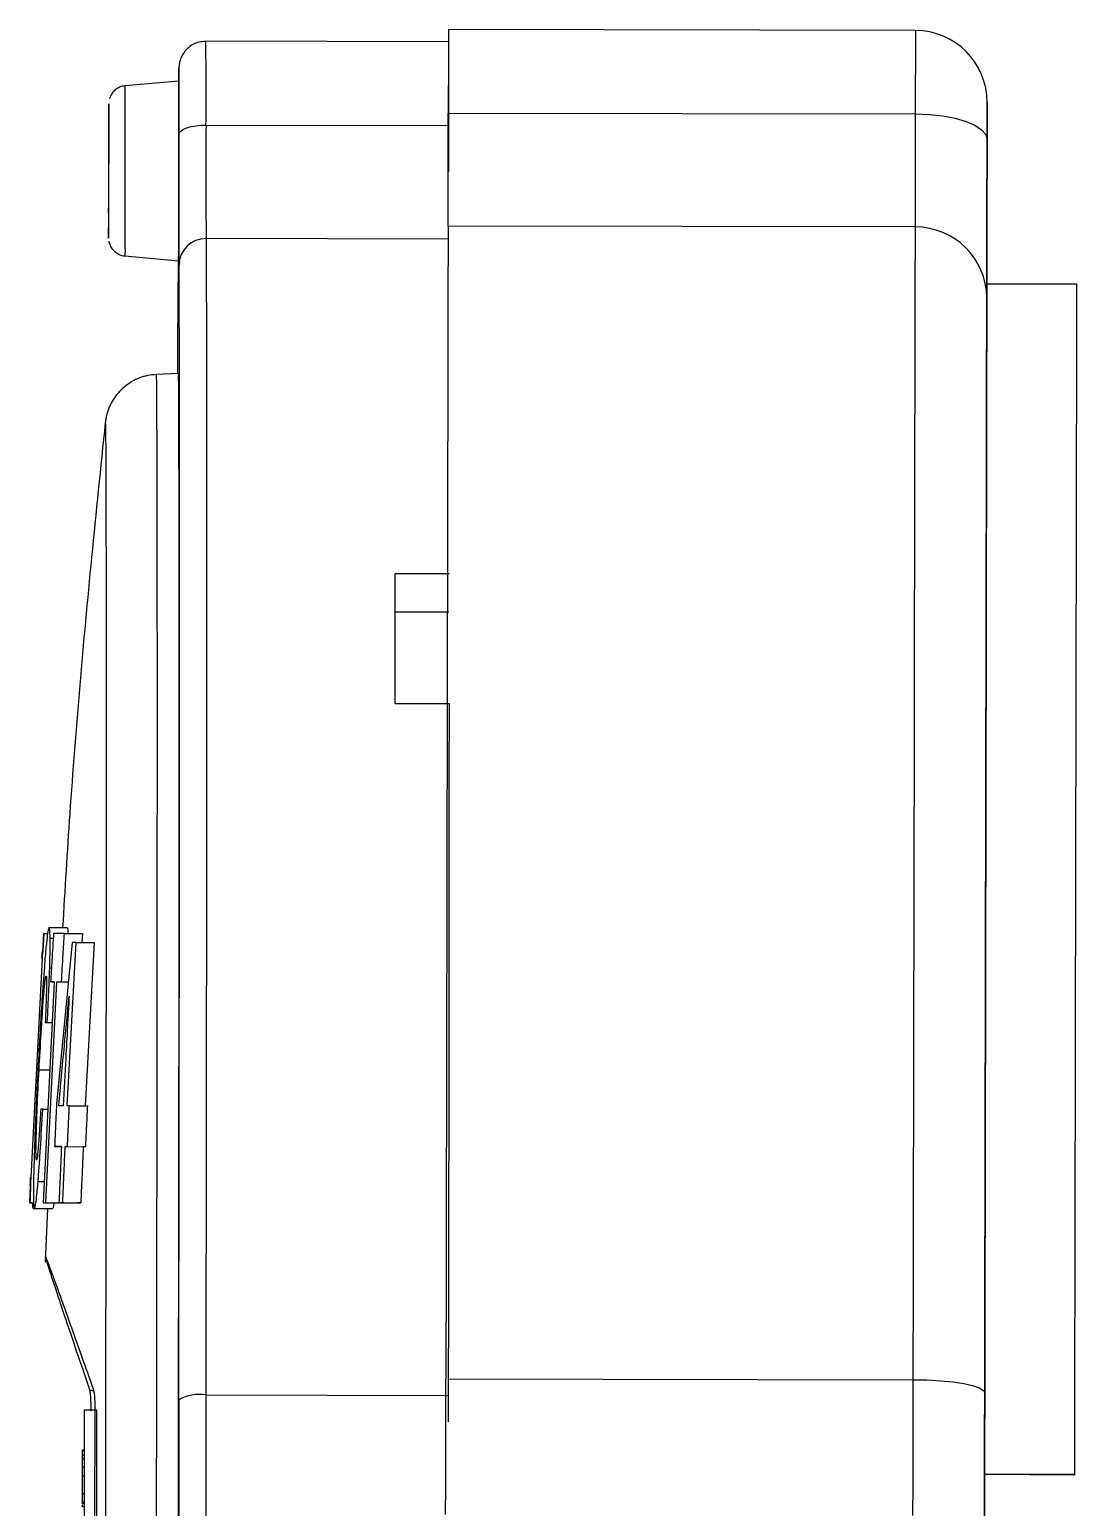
# Model space of a CAD drawing. Header units: millimetres. Extents: x 2462 to 4142, y 835 to 2023.
# Drawn here: x 2825.1 to 2883.3, y 1755.5 to 1837.8 of the extents above; entities that cross this region are included whole.
import ezdxf

# ---------------------------------------------------------------- set-up
doc = ezdxf.new("R2010")
doc.units = ezdxf.units.MM

msp = doc.modelspace()

# ---------------------------------------------------------------- linework, layer by layer
at = {"color": 7, "linetype": 'Continuous', "lineweight": 25}
for p, q in [((2874.401, 1837.741), (2848.401, 1837.79)), ((2848.401, 1837.115), (2834.901, 1837.14)), ((2833.397, 1834.917), (2830.409, 1834.662)), ((2833.4, 1832.917), (2833.4, 1832.917)), ((2848.404, 1833.143), (2874.393, 1833.094)), ((2834.904, 1832.472), (2848.404, 1832.447)), ((2833.389, 1826.917), (2833.389, 1826.917)), ((2874.381, 1826.795), (2848.381, 1826.844)), ((2829.48, 1826.182), (2829.48, 1826.184)), ((2848.405, 1826.124), (2834.905, 1826.15)), ((2830.391, 1825.184), (2833.378, 1824.917)), ((2833.356, 1824.919), (2833.353, 1824.677)), ((2883.375, 1823.607), (2878.375, 1823.617)), ((2833.366, 1818.645), (2832.129, 1818.582)), ((2829.296, 1815.9), (2829.298, 1815.908)), ((2848.436, 1807.476), (2845.436, 1807.481)), ((2845.435, 1805.371), (2848.428, 1805.365)), ((2845.434, 1800.266), (2848.434, 1800.261)), ((2826.168, 1787.783), (2827.17, 1787.781)), ((2825.86, 1787.457), (2825.798, 1786.457)), ((2825.858, 1787.457), (2825.897, 1787.457)), ((2825.897, 1787.457), (2825.86, 1787.457)), ((2825.897, 1787.457), (2826.092, 1787.457)), ((2826.226, 1787.192), (2826.402, 1787.191)), ((2827.023, 1787.455), (2826.418, 1787.456)), ((2827.446, 1786.945), (2826.593, 1778.159)), ((2827.023, 1787.455), (2828.026, 1787.453)), ((2827.171, 1777.862), (2827.678, 1786.945)), ((2827.678, 1786.945), (2828.683, 1786.943)), ((2828.026, 1787.453), (2827.995, 1786.944)), ((2828.683, 1786.943), (2828.175, 1777.86)), ((2825.778, 1786.055), (2825.146, 1773.86)), ((2825.162, 1773.86), (2825.795, 1786.055)), ((2826.298, 1785.52), (2826.2, 1785.52)), ((2826.452, 1784.768), (2825.838, 1772.457)), ((2825.993, 1772.457), (2826.607, 1784.767)), ((2826.452, 1784.768), (2826.253, 1784.768)), ((2826.607, 1784.767), (2827.234, 1784.766)), ((2826.858, 1784.767), (2827.234, 1784.766)), ((2825.955, 1782.498), (2826.339, 1782.497)), ((2826.068, 1782.498), (2826.339, 1782.497)), ((2825.609, 1779.851), (2826.207, 1779.85)), ((2827.296, 1777.862), (2828.3, 1777.86)), ((2825.815, 1777.671), (2826.098, 1777.671)), ((2826.853, 1775.582), (2826.472, 1775.582)), ((2827.064, 1775.581), (2828.068, 1775.579)), ((2827.189, 1775.581), (2828.192, 1775.579)), ((2825.554, 1773.642), (2825.897, 1773.641)), ((2825.123, 1773.459), (2825.082, 1772.459)), ((2825.082, 1772.459), (2825.08, 1772.459)), ((2825.08, 1772.459), (2825.082, 1772.459)), ((2825.082, 1772.459), (2825.119, 1772.459)), ((2825.082, 1772.459), (2825.31, 1772.458)), ((2825.119, 1772.459), (2825.31, 1772.458)), ((2825.277, 1772.143), (2825.354, 1772.142)), ((2825.354, 1772.142), (2826.355, 1772.141)), ((2825.838, 1772.457), (2826.719, 1772.456)), ((2826.086, 1772.141), (2825.956, 1769.149)), ((2825.993, 1772.457), (2826.719, 1772.456)), ((2826.719, 1772.456), (2827.722, 1772.454)), ((2826.93, 1772.455), (2827.934, 1772.453)), ((2825.969, 1769.447), (2825.968, 1769.457)), ((2848.395, 1762.65), (2874.26, 1762.602)), ((2828.433, 1762.036), (2828.649, 1761.987)), ((2834.894, 1761.753), (2848.394, 1761.727)), ((2828.125, 1760.91), (2828.125, 1734.91)), ((2828.825, 1760.91), (2828.125, 1760.91)), ((2828.825, 1734.91), (2828.825, 1760.91)), ((2828.125, 1758.682), (2828.025, 1758.682)), ((2828.025, 1758.655), (2828.025, 1758.682)), ((2828.025, 1758.655), (2828.125, 1758.655)), ((2828.025, 1758.385), (2828.025, 1758.655)), ((2828.125, 1758.385), (2828.025, 1758.385)), ((2828.025, 1758.196), (2828.025, 1758.385)), ((2828.125, 1758.196), (2828.025, 1758.196)), ((2828.025, 1757.709), (2828.025, 1758.196)), ((2828.125, 1757.709), (2828.025, 1757.709)), ((2828.025, 1757.222), (2828.025, 1757.709)), ((2828.125, 1757.222), (2828.025, 1757.222)), ((2828.025, 1756.248), (2828.025, 1757.222)), ((2883.25, 1757.283), (2878.25, 1757.33)), ((2883.25, 1757.321), (2878.25, 1757.33)), ((2883.25, 1757.283), (2883.25, 1757.321)), ((2828.125, 1756.248), (2828.025, 1756.248)), ((2828.025, 1755.762), (2828.025, 1756.248)), ((2828.125, 1755.762), (2828.025, 1755.762)), ((2828.125, 1755.681), (2828.025, 1755.681)), ((2828.125, 1755.518), (2828.025, 1755.518))]:
    msp.add_line(p, q, dxfattribs=at)
at = {"color": 7, "linetype": 'Continuous', "lineweight": 25, "flags": 128}
for points in [[(2874.401, 1837.741), (2874.401, 1837.536), (2874.4, 1836.923), (2874.398, 1835.936), (2874.395, 1834.635), (2874.393, 1833.094)], [(2833.399, 1835.634), (2833.397, 1835.592), (2833.394, 1835.222)], [(2833.376, 1824.918), (2833.378, 1824.743), (2833.38, 1824.92), (2833.383, 1825.44), (2833.387, 1826.266), (2833.39, 1827.343), (2833.393, 1828.597), (2833.396, 1829.943), (2833.398, 1831.289), (2833.4, 1832.543), (2833.401, 1833.62), (2833.4, 1834.446), (2833.399, 1834.966), (2833.397, 1835.143)], [(2833.394, 1835.222), (2833.393, 1835.185), (2833.392, 1834.917)], [(2833.397, 1835.143), (2833.394, 1834.966), (2833.394, 1834.917)], [(2848.406, 1834.996), (2848.405, 1833.867), (2848.404, 1832.447)], [(2829.483, 1826.466), (2829.486, 1827.077), (2829.489, 1827.966), (2829.492, 1829.048), (2829.494, 1830.215), (2829.496, 1831.354), (2829.497, 1832.353), (2829.497, 1833.114), (2829.496, 1833.563), (2829.494, 1833.656), (2829.491, 1833.384), (2829.489, 1832.773), (2829.486, 1831.883), (2829.483, 1830.802), (2829.48, 1829.634), (2829.479, 1828.496), (2829.478, 1827.497), (2829.478, 1826.735), (2829.479, 1826.286), (2829.48, 1826.182)], [(2874.393, 1833.094), (2874.39, 1831.921), (2874.388, 1830.826), (2874.386, 1829.828), (2874.385, 1828.943), (2874.383, 1828.186), (2874.382, 1827.569), (2874.381, 1827.103), (2874.381, 1826.795)], [(2874.393, 1833.094), (2875.173, 1833.065), (2875.923, 1832.983), (2876.614, 1832.851), (2877.22, 1832.673), (2877.717, 1832.457), (2878.086, 1832.211), (2878.314, 1831.945), (2878.39, 1831.668)], [(2833.4, 1831.947), (2833.43, 1832.05), (2833.516, 1832.149), (2833.655, 1832.24), (2833.842, 1832.319), (2834.07, 1832.385), (2834.329, 1832.433), (2834.611, 1832.462), (2834.904, 1832.472)], [(2848.404, 1832.447), (2848.402, 1831.272), (2848.401, 1830.175), (2848.401, 1829.884)], [(2829.48, 1826.184), (2829.481, 1826.193), (2829.483, 1826.466)], [(2874.381, 1826.795), (2874.379, 1825.672), (2874.376, 1824.197), (2874.372, 1822.377), (2874.368, 1820.221), (2874.364, 1817.738), (2874.358, 1814.941), (2874.353, 1811.84), (2874.346, 1808.451), (2874.339, 1804.788), (2874.332, 1800.868), (2874.324, 1796.71), (2874.316, 1792.331), (2874.307, 1787.752), (2874.298, 1782.993), (2874.289, 1778.076), (2874.279, 1773.023), (2874.27, 1767.857), (2874.26, 1762.602)], [(2830.395, 1825.543), (2830.392, 1825.218), (2830.391, 1825.184)], [(2834.905, 1826.15), (2834.912, 1825.009), (2834.918, 1823.518), (2834.923, 1821.682), (2834.927, 1819.511), (2834.931, 1817.013), (2834.933, 1814.201), (2834.935, 1811.086), (2834.936, 1807.684), (2834.935, 1804.009), (2834.934, 1800.078), (2834.932, 1795.908), (2834.929, 1791.52), (2834.925, 1786.932), (2834.921, 1782.165), (2834.915, 1777.241), (2834.909, 1772.183), (2834.902, 1767.012), (2834.894, 1761.753)], [(2833.382, 1825.296), (2833.379, 1824.952), (2833.378, 1824.917)], [(2833.391, 1761.487), (2833.398, 1766.648), (2833.405, 1771.722), (2833.412, 1776.685), (2833.417, 1781.517), (2833.422, 1786.194), (2833.426, 1790.696), (2833.428, 1795.003), (2833.43, 1799.094), (2833.432, 1802.951), (2833.432, 1806.557), (2833.431, 1809.896), (2833.429, 1812.952), (2833.427, 1815.712), (2833.423, 1818.162), (2833.419, 1820.293), (2833.414, 1822.094), (2833.408, 1823.558), (2833.401, 1824.677)], [(2832.129, 1818.582), (2832.135, 1818.504), (2832.142, 1818.094), (2832.149, 1817.335), (2832.156, 1816.23), (2832.161, 1814.785), (2832.166, 1813.007), (2832.17, 1810.904), (2832.173, 1808.488), (2832.175, 1805.77), (2832.176, 1802.764), (2832.176, 1799.484), (2832.176, 1795.947), (2832.174, 1792.17), (2832.172, 1788.172), (2832.168, 1783.972), (2832.164, 1779.592), (2832.159, 1775.053), (2832.154, 1770.377), (2832.147, 1765.588), (2832.14, 1760.71), (2832.132, 1755.765), (2832.126, 1752.307)], [(2833.363, 1752.413), (2833.365, 1753.718), (2833.374, 1758.706), (2833.381, 1763.637), (2833.388, 1768.487), (2833.394, 1773.233), (2833.399, 1777.85), (2833.404, 1782.316), (2833.408, 1786.608), (2833.41, 1790.705), (2833.412, 1794.586), (2833.413, 1798.233), (2833.413, 1801.626), (2833.412, 1804.75), (2833.41, 1807.588), (2833.408, 1810.126), (2833.404, 1812.352), (2833.4, 1814.255), (2833.395, 1815.825), (2833.389, 1817.054), (2833.382, 1817.936), (2833.374, 1818.468), (2833.366, 1818.645)], [(2845.434, 1800.266), (2845.435, 1801.218), (2845.435, 1802.156), (2845.435, 1803.079), (2845.435, 1803.989), (2845.435, 1804.884), (2845.436, 1805.765), (2845.436, 1806.631), (2845.436, 1807.481)], [(2848.434, 1800.261), (2848.432, 1796.076), (2848.429, 1791.668), (2848.426, 1787.057), (2848.421, 1782.265), (2848.415, 1777.312), (2848.409, 1772.223), (2848.402, 1767.02), (2848.394, 1761.727)], [(2874.26, 1762.602), (2874.258, 1761.352), (2874.255, 1760.154), (2874.253, 1759.027), (2874.251, 1757.989), (2874.249, 1757.058), (2874.248, 1756.249), (2874.247, 1755.576), (2874.246, 1755.049)], [(2874.26, 1762.602), (2875.04, 1762.586), (2875.791, 1762.544), (2876.482, 1762.475), (2877.088, 1762.383), (2877.585, 1762.272), (2877.955, 1762.145), (2878.182, 1762.008), (2878.259, 1761.866)], [(2883.259, 1762.254), (2883.258, 1761.636), (2883.257, 1761.017), (2883.256, 1760.396), (2883.255, 1759.775), (2883.253, 1759.153), (2883.252, 1758.531), (2883.251, 1757.907), (2883.25, 1757.283)], [(2848.394, 1761.727), (2848.392, 1760.477), (2848.392, 1760.259)], [(2878.25, 1757.33), (2878.24, 1752.033), (2878.237, 1750.33)]]:
    msp.add_lwpolyline(points, dxfattribs=at)
at = {"color": 7, "linetype": 'Continuous', "lineweight": 25}
for centre, radius, start, end in [((2207.008, 1834.437), 627.898, 359.820698, 0.246682), ((2874.394, 1833.741), 4, 359.89234, 89.89234), ((2409.315, 1833.601), 424.088, 359.77653, 0.27462), ((1574.403, 1832.042), 1256.009, 359.703541, 0.119492), ((1508.121, 1832.153), 1325.279, 359.703541, 0.119492), ((4135.648, 1829.528), 1300.747, 179.870344, 180.148836), ((4329.256, 1828.562), 1495.86, 179.870344, 180.148836), ((2874.404, 1822.826), 3.969, 0.34561, 90.33851), ((2834.89, 1824.661), 1.489, 89.43311, 179.40158), ((4082.533, 1812.562), 1249.238, 179.444348, 179.72113), ((5524.33, 1755.911), 2690.945, 179.881276, 180.066691), ((2834.527, 1759.443), 2.339, 80.97379, 119.06365), ((5174.841, 1756.904), 2339.952, 179.881276, 180.066691)]:
    msp.add_arc(centre, radius, start, end, dxfattribs=at)
for points, knots in [([(2848.401, 1837.787), (2848.401, 1837.725), (2848.401, 1837.603), (2848.399, 1836.602), (2848.396, 1835.116), (2848.394, 1833.8), (2848.393, 1833.143)], [0, 0, 0, 0, 0.248061, 0.498707, 0.749354, 1, 1, 1, 1]), ([(2834.9, 1837.121), (2834.767, 1837.119), (2834.475, 1837.114), (2834.088, 1836.925), (2833.785, 1836.667), (2833.592, 1836.398), (2833.48, 1836.15), (2833.427, 1835.95), (2833.407, 1835.812), (2833.401, 1835.746), (2833.4, 1835.713), (2833.398, 1835.683), (2833.397, 1835.638), (2833.396, 1835.555), (2833.395, 1835.351), (2833.394, 1835.217)], [0, 0, 0, 0, 0.090802, 0.199118, 0.287983, 0.363139, 0.425424, 0.474171, 0.506425, 0.521488, 0.533947, 0.552183, 0.590278, 0.730521, 1, 1, 1, 1]), ([(2830.406, 1834.645), (2830.352, 1834.644), (2830.192, 1834.641), (2829.964, 1834.526), (2829.758, 1834.357), (2829.629, 1834.177), (2829.562, 1834.043), (2829.544, 1833.97), (2829.54, 1833.957)], [0, 0, 0, 0, 0.135875, 0.404257, 0.623977, 0.809795, 0.964008, 1, 1, 1, 1]), ([(2878.39, 1831.668), (2878.39, 1831.954), (2878.392, 1832.539), (2878.393, 1833.208), (2878.394, 1833.654), (2878.394, 1833.707), (2878.394, 1833.734)], [0, 0, 0, 0, 0.244178, 0.5, 0.755822, 1, 1, 1, 1]), ([(2878.394, 1833.734), (2878.394, 1833.705), (2878.394, 1833.648), (2878.393, 1833.196), (2878.392, 1832.522), (2878.39, 1831.936), (2878.39, 1831.649)], [0, 0, 0, 0, 0.244178, 0.5, 0.755822, 1, 1, 1, 1]), ([(2829.482, 1828.28), (2829.482, 1828.434), (2829.482, 1828.618), (2829.482, 1828.946), (2829.482, 1829.205), (2829.483, 1829.781), (2829.485, 1830.421), (2829.486, 1831.043), (2829.487, 1831.377), (2829.487, 1831.549), (2829.488, 1831.66), (2829.489, 1831.782), (2829.491, 1832.081), (2829.492, 1832.312), (2829.492, 1832.3), (2829.493, 1832.089), (2829.492, 1831.493), (2829.493, 1831.235), (2829.493, 1830.903), (2829.493, 1830.645), (2829.491, 1830.068), (2829.49, 1829.428), (2829.489, 1828.807), (2829.488, 1828.472), (2829.487, 1828.301), (2829.486, 1828.19), (2829.485, 1828.068), (2829.484, 1827.768), (2829.483, 1827.537), (2829.482, 1827.549), (2829.482, 1827.764), (2829.482, 1828.045), (2829.482, 1828.28)], [0, 0, 0, 0, 0.066265, 0.079332, 0.091749, 0.120574, 0.19854, 0.226761, 0.249845, 0.26589, 0.284505, 0.318085, 0.379426, 0.408251, 0.420668, 0.433735, 0.5, 0.566265, 0.579332, 0.591749, 0.620574, 0.69854, 0.726761, 0.749845, 0.76589, 0.784505, 0.818085, 0.879426, 0.908251, 0.920668, 0.933735, 1, 1, 1, 1]), ([(2878.373, 1822.85), (2878.374, 1823.144), (2878.375, 1823.741), (2878.379, 1825.748), (2878.384, 1828.403), (2878.388, 1830.592), (2878.39, 1831.668)], [0, 0, 0, 0, 0.245796, 0.5, 0.754204, 1, 1, 1, 1]), ([(2878.39, 1831.649), (2878.388, 1830.567), (2878.384, 1828.366), (2878.379, 1825.74), (2878.376, 1824.109), (2878.375, 1823.688), (2878.375, 1823.617)], [0, 0, 0, 0, 0.304992, 0.620417, 0.935841, 1, 1, 1, 1]), ([(2829.499, 1825.998), (2829.501, 1825.984), (2829.516, 1825.888), (2829.587, 1825.709), (2829.755, 1825.466), (2830.022, 1825.276), (2830.262, 1825.176), (2830.386, 1825.187), (2830.392, 1825.187)], [0, 0, 0, 0, 0.035109, 0.231963, 0.433106, 0.711596, 0.986848, 1, 1, 1, 1]), ([(2878.375, 1823.579), (2878.375, 1823.502), (2878.374, 1823.342), (2878.371, 1821.723), (2878.366, 1819.075), (2878.359, 1815.357), (2878.35, 1810.655), (2878.34, 1805.03), (2878.328, 1798.567), (2878.314, 1791.361), (2878.299, 1783.518), (2878.284, 1775.15), (2878.267, 1766.393), (2878.256, 1760.351), (2878.25, 1757.33)], [0, 0, 0, 0, 0.077766, 0.161605, 0.245445, 0.329284, 0.413124, 0.496963, 0.580803, 0.664642, 0.748482, 0.832321, 0.916161, 1, 1, 1, 1]), ([(2878.259, 1761.866), (2878.263, 1764.266), (2878.272, 1769.109), (2878.285, 1776.198), (2878.299, 1783.155), (2878.311, 1789.856), (2878.323, 1796.194), (2878.334, 1802.04), (2878.344, 1807.305), (2878.353, 1811.914), (2878.36, 1815.801), (2878.366, 1818.925), (2878.37, 1821.345), (2878.372, 1822.351), (2878.373, 1822.85)], [0, 0, 0, 0, 0.079959, 0.161371, 0.244142, 0.328893, 0.414216, 0.5, 0.585778, 0.671102, 0.755858, 0.838624, 0.920039, 1, 1, 1, 1]), ([(2832.155, 1818.584), (2831.982, 1818.567), (2831.503, 1818.522), (2830.73, 1818.213), (2830.003, 1817.613), (2829.572, 1816.938), (2829.389, 1816.417), (2829.318, 1816.087), (2829.303, 1815.96), (2829.297, 1815.908), (2829.296, 1815.899)], [0, 0, 0, 0, 0.111362, 0.308749, 0.52529, 0.707852, 0.820127, 0.887845, 0.979585, 1, 1, 1, 1]), ([(2829.296, 1815.899), (2829.036, 1813.398), (2828.284, 1806.145), (2827.459, 1796.773), (2827.046, 1789.893), (2826.92, 1787.781)], [0, 0, 0, 0, 0.267282, 0.775148, 1, 1, 1, 1]), ([(2829.298, 1815.908), (2829.302, 1815.819), (2829.311, 1815.638), (2829.322, 1814.138), (2829.331, 1811.64), (2829.338, 1808.015), (2829.342, 1803.305), (2829.344, 1797.576), (2829.342, 1791.141), (2829.337, 1784.244), (2829.331, 1777.114), (2829.322, 1769.719), (2829.311, 1762.227), (2829.299, 1754.793), (2829.29, 1749.867), (2829.286, 1747.451)], [0, 0, 0, 0, 0.073675, 0.150434, 0.229885, 0.311524, 0.394751, 0.478886, 0.563205, 0.640041, 0.715869, 0.790184, 0.862545, 0.932581, 1, 1, 1, 1]), ([(2826.168, 1787.783), (2826.138, 1787.712), (2826.091, 1787.601), (2825.994, 1786.712), (2825.935, 1785.983), (2825.903, 1785.604)], [0, 0, 0, 0, 0.452493, 0.714814, 1, 1, 1, 1]), ([(2826.226, 1787.192), (2826.221, 1787.364), (2826.211, 1787.72), (2826.183, 1787.761), (2826.168, 1787.783)], [0, 0, 0, 0, 0.482517, 1, 1, 1, 1]), ([(2827.17, 1787.781), (2827.186, 1787.771), (2827.207, 1787.757), (2827.215, 1787.519), (2827.217, 1787.455)], [0, 0, 0, 0, 0.727876, 1, 1, 1, 1]), ([(2825.834, 1786.457), (2825.846, 1786.643), (2825.867, 1786.976), (2825.888, 1787.31), (2825.897, 1787.457)], [0, 0, 0, 0, 0.556974, 1, 1, 1, 1]), ([(2826.2, 1785.52), (2826.209, 1785.867), (2826.229, 1786.561), (2826.227, 1786.982), (2826.226, 1787.192)], [0, 0, 0, 0, 0.500493, 1, 1, 1, 1]), ([(2826.418, 1787.456), (2826.386, 1786.95), (2826.33, 1786.054), (2826.276, 1785.158), (2826.253, 1784.768)], [0, 0, 0, 0, 0.565204, 1, 1, 1, 1]), ([(2826.858, 1784.767), (2826.887, 1785.266), (2826.941, 1786.162), (2826.998, 1787.058), (2827.023, 1787.455)], [0, 0, 0, 0, 0.556552, 1, 1, 1, 1]), ([(2827.678, 1786.945), (2827.633, 1786.945), (2827.554, 1786.945), (2827.479, 1786.945), (2827.446, 1786.945)], [0, 0, 0, 0, 0.564034, 1, 1, 1, 1]), ([(2825.771, 1786.055), (2825.778, 1786.173), (2825.792, 1786.403), (2825.794, 1786.439), (2825.796, 1786.457)], [0, 0, 0, 0, 0.508208, 1, 1, 1, 1]), ([(2825.798, 1786.457), (2825.797, 1786.439), (2825.796, 1786.403), (2825.784, 1786.173), (2825.778, 1786.055)], [0, 0, 0, 0, 0.491793, 1, 1, 1, 1]), ([(2825.795, 1786.055), (2825.804, 1786.174), (2825.823, 1786.404), (2825.831, 1786.44), (2825.834, 1786.457)], [0, 0, 0, 0, 0.514749, 1, 1, 1, 1]), ([(2825.903, 1785.604), (2825.859, 1784.993), (2825.778, 1783.895), (2825.656, 1781.894), (2825.583, 1780.583), (2825.543, 1779.861)], [0, 0, 0, 0, 0.36011, 0.647462, 1, 1, 1, 1]), ([(2826.068, 1782.498), (2826.097, 1783.089), (2826.149, 1784.166), (2826.184, 1785.099), (2826.2, 1785.52)], [0, 0, 0, 0, 0.549267, 1, 1, 1, 1]), ([(2825.843, 1783.689), (2825.862, 1783.938), (2825.899, 1784.41), (2825.958, 1784.982), (2825.986, 1785.051), (2826.003, 1785.094)], [0, 0, 0, 0, 0.296714, 0.56253, 1, 1, 1, 1]), ([(2826.003, 1785.094), (2826.012, 1785.074), (2826.029, 1785.032), (2826.026, 1784.623), (2826.014, 1784.099), (2825.996, 1783.449), (2825.971, 1782.881), (2825.955, 1782.498)], [0, 0, 0, 0, 0.233217, 0.476546, 0.60225, 0.732009, 1, 1, 1, 1]), ([(2826.253, 1784.768), (2826.288, 1784.768), (2826.351, 1784.768), (2826.421, 1784.768), (2826.452, 1784.768)], [0, 0, 0, 0, 0.555156, 1, 1, 1, 1]), ([(2826.607, 1784.767), (2826.651, 1784.767), (2826.731, 1784.767), (2826.819, 1784.767), (2826.858, 1784.767)], [0, 0, 0, 0, 0.554411, 1, 1, 1, 1]), ([(2825.609, 1779.851), (2825.647, 1780.525), (2825.706, 1781.534), (2825.784, 1782.83), (2825.823, 1783.403), (2825.843, 1783.689)], [0, 0, 0, 0, 0.501448, 0.75111, 1, 1, 1, 1]), ([(2826.716, 1777.863), (2826.815, 1778.973), (2826.996, 1781.007), (2827.195, 1783.039), (2827.286, 1783.962)], [0, 0, 0, 0, 0.545958, 1, 1, 1, 1]), ([(2827.286, 1783.962), (2827.221, 1782.812), (2827.105, 1780.78), (2827.004, 1778.746), (2826.96, 1777.863)], [0, 0, 0, 0, 0.565441, 1, 1, 1, 1]), ([(2825.955, 1782.498), (2825.975, 1782.498), (2826.011, 1782.498), (2826.05, 1782.498), (2826.068, 1782.498)], [0, 0, 0, 0, 0.556828, 1, 1, 1, 1]), ([(2825.543, 1779.861), (2825.488, 1778.736), (2825.387, 1776.682), (2825.336, 1774.985), (2825.313, 1774.217)], [0, 0, 0, 0, 0.54774, 1, 1, 1, 1]), ([(2825.452, 1776.132), (2825.469, 1776.648), (2825.507, 1777.798), (2825.572, 1779.121), (2825.609, 1779.851)], [0, 0, 0, 0, 0.448512, 1, 1, 1, 1]), ([(2826.593, 1778.159), (2826.57, 1777.675), (2826.528, 1776.817), (2826.489, 1775.958), (2826.472, 1775.582)], [0, 0, 0, 0, 0.562654, 1, 1, 1, 1]), ([(2826.96, 1777.863), (2826.913, 1777.863), (2826.829, 1777.863), (2826.75, 1777.863), (2826.716, 1777.863)], [0, 0, 0, 0, 0.565906, 1, 1, 1, 1]), ([(2827.296, 1777.862), (2827.272, 1777.862), (2827.23, 1777.862), (2827.189, 1777.862), (2827.171, 1777.862)], [0, 0, 0, 0, 0.562632, 1, 1, 1, 1]), ([(2827.189, 1775.581), (2827.208, 1776.006), (2827.243, 1776.766), (2827.28, 1777.526), (2827.296, 1777.862)], [0, 0, 0, 0, 0.558484, 1, 1, 1, 1]), ([(2828.3, 1777.86), (2828.279, 1777.433), (2828.242, 1776.673), (2828.208, 1775.913), (2828.192, 1775.579)], [0, 0, 0, 0, 0.561509, 1, 1, 1, 1]), ([(2825.702, 1777.671), (2825.677, 1777.26), (2825.64, 1776.642), (2825.591, 1775.889), (2825.566, 1775.59), (2825.553, 1775.442)], [0, 0, 0, 0, 0.498783, 0.750565, 1, 1, 1, 1]), ([(2825.554, 1773.642), (2825.576, 1773.915), (2825.619, 1774.463), (2825.706, 1775.787), (2825.772, 1776.918), (2825.815, 1777.671)], [0, 0, 0, 0, 0.250013, 0.500775, 1, 1, 1, 1]), ([(2825.815, 1777.671), (2825.793, 1777.671), (2825.754, 1777.671), (2825.718, 1777.671), (2825.702, 1777.671)], [0, 0, 0, 0, 0.564134, 1, 1, 1, 1]), ([(2825.468, 1774.831), (2825.461, 1774.845), (2825.447, 1774.873), (2825.438, 1775.127), (2825.438, 1775.552), (2825.447, 1775.94), (2825.452, 1776.132)], [0, 0, 0, 0, 0.253705, 0.504972, 0.753884, 1, 1, 1, 1]), ([(2825.553, 1775.442), (2825.535, 1775.25), (2825.501, 1774.89), (2825.478, 1774.85), (2825.468, 1774.831)], [0, 0, 0, 0, 0.531035, 1, 1, 1, 1]), ([(2826.472, 1775.582), (2826.538, 1775.582), (2826.659, 1775.582), (2826.793, 1775.582), (2826.853, 1775.582)], [0, 0, 0, 0, 0.549838, 1, 1, 1, 1]), ([(2826.853, 1775.582), (2826.827, 1774.996), (2826.78, 1773.954), (2826.738, 1772.912), (2826.719, 1772.456)], [0, 0, 0, 0, 0.562267, 1, 1, 1, 1]), ([(2826.93, 1772.455), (2826.954, 1773.037), (2826.997, 1774.079), (2827.044, 1775.121), (2827.064, 1775.581)], [0, 0, 0, 0, 0.5579878, 1, 1, 1, 1]), ([(2827.064, 1775.581), (2827.087, 1775.581), (2827.128, 1775.581), (2827.17, 1775.581), (2827.189, 1775.581)], [0, 0, 0, 0, 0.557215, 1, 1, 1, 1]), ([(2828.068, 1775.579), (2828.042, 1774.994), (2827.995, 1773.952), (2827.952, 1772.91), (2827.934, 1772.453)], [0, 0, 0, 0, 0.561997, 1, 1, 1, 1]), ([(2828.192, 1775.579), (2828.169, 1775.579), (2828.127, 1775.579), (2828.086, 1775.579), (2828.068, 1775.579)], [0, 0, 0, 0, 0.5627844, 1, 1, 1, 1]), ([(2825.121, 1773.459), (2825.122, 1773.476), (2825.123, 1773.513), (2825.134, 1773.743), (2825.139, 1773.86)], [0, 0, 0, 0, 0.49078, 1, 1, 1, 1]), ([(2825.146, 1773.86), (2825.14, 1773.743), (2825.128, 1773.513), (2825.125, 1773.476), (2825.123, 1773.459)], [0, 0, 0, 0, 0.509216, 1, 1, 1, 1]), ([(2825.16, 1773.459), (2825.158, 1773.477), (2825.154, 1773.514), (2825.16, 1773.745), (2825.162, 1773.86)], [0, 0, 0, 0, 0.49814, 1, 1, 1, 1]), ([(2825.313, 1774.217), (2825.307, 1773.907), (2825.295, 1773.277), (2825.298, 1772.609), (2825.316, 1772.208), (2825.341, 1772.164), (2825.354, 1772.142)], [0, 0, 0, 0, 0.239072, 0.485952, 0.739492, 1, 1, 1, 1]), ([(2825.354, 1772.142), (2825.378, 1772.192), (2825.415, 1772.27), (2825.488, 1772.876), (2825.531, 1773.381), (2825.554, 1773.642)], [0, 0, 0, 0, 0.462063, 0.722152, 1, 1, 1, 1]), ([(2825.119, 1772.459), (2825.127, 1772.644), (2825.14, 1772.977), (2825.154, 1773.31), (2825.16, 1773.459)], [0, 0, 0, 0, 0.555505, 1, 1, 1, 1]), ([(2825.215, 1772.458), (2825.205, 1772.458), (2825.186, 1772.458), (2825.171, 1772.458), (2825.165, 1772.458)], [0, 0, 0, 0, 0.563122, 1, 1, 1, 1]), ([(2825.277, 1772.143), (2825.269, 1772.149), (2825.257, 1772.159), (2825.257, 1772.386), (2825.257, 1772.458)], [0, 0, 0, 0, 0.680882, 1, 1, 1, 1]), ([(2825.838, 1772.457), (2825.866, 1772.457), (2825.916, 1772.457), (2825.969, 1772.457), (2825.993, 1772.457)], [0, 0, 0, 0, 0.55383, 1, 1, 1, 1]), ([(2826.435, 1772.456), (2826.435, 1772.45), (2826.401, 1772.165), (2826.378, 1772.152), (2826.355, 1772.141)], [0, 0, 0, 0, 0.022113, 1, 1, 1, 1]), ([(2826.719, 1772.456), (2826.757, 1772.456), (2826.826, 1772.455), (2826.898, 1772.455), (2826.93, 1772.455)], [0, 0, 0, 0, 0.554564, 1, 1, 1, 1]), ([(2826.995, 1772.455), (2826.965, 1772.455), (2826.912, 1772.455), (2826.862, 1772.455), (2826.84, 1772.455)], [0, 0, 0, 0, 0.566165, 1, 1, 1, 1]), ([(2827.934, 1772.453), (2827.893, 1772.453), (2827.821, 1772.454), (2827.752, 1772.454), (2827.722, 1772.454)], [0, 0, 0, 0, 0.5654356, 1, 1, 1, 1]), ([(2825.968, 1769.457), (2825.972, 1769.45), (2825.982, 1769.436), (2826.028, 1769.323), (2826.1, 1769.136), (2826.211, 1768.839), (2826.375, 1768.393), (2826.616, 1767.727), (2826.953, 1766.787), (2827.402, 1765.527), (2827.956, 1763.967), (2828.411, 1762.681), (2828.639, 1762.036)], [0, 0, 0, 0, 0.06793, 0.138655, 0.210456, 0.287198, 0.376437, 0.481249, 0.5991, 0.727695, 0.86341, 1, 1, 1, 1]), ([(2828.433, 1762.036), (2828.18, 1762.781), (2827.682, 1764.248), (2827.11, 1765.944), (2826.677, 1767.238), (2826.381, 1768.133), (2826.19, 1768.718), (2826.074, 1769.081), (2826.003, 1769.309), (2825.984, 1769.381), (2825.974, 1769.417)], [0, 0, 0, 0, 0.171156, 0.337266, 0.489956, 0.625692, 0.741115, 0.834988, 0.918354, 1, 1, 1, 1]), ([(2828.508, 1760.853), (2828.507, 1760.99), (2828.507, 1761.258), (2828.492, 1761.597), (2828.469, 1761.889), (2828.446, 1761.985), (2828.433, 1762.036)], [0, 0, 0, 0, 0.246867, 0.480182, 0.723828, 1, 1, 1, 1]), ([(2828.639, 1762.036), (2828.652, 1761.984), (2828.677, 1761.885), (2828.701, 1761.594), (2828.717, 1761.255), (2828.717, 1760.989), (2828.717, 1760.852)], [0, 0, 0, 0, 0.275858, 0.523521, 0.75515, 1, 1, 1, 1]), ([(2878.239, 1751.293), (2878.24, 1751.787), (2878.241, 1752.792), (2878.246, 1755.317), (2878.252, 1758.382), (2878.256, 1760.718), (2878.259, 1761.866)], [0, 0, 0, 0, 0.245796, 0.5, 0.754204, 1, 1, 1, 1]), ([(2828.717, 1760.852), (2828.708, 1758.684), (2828.688, 1754.245), (2828.671, 1747.452), (2828.663, 1740.658), (2828.666, 1736.22), (2828.667, 1734.051)], [0, 0, 0, 0, 0.244218, 0.5, 0.755782, 1, 1, 1, 1]), ([(2828.025, 1755.681), (2828.025, 1755.699), (2828.025, 1755.733), (2828.025, 1755.758), (2828.025, 1755.76), (2828.025, 1755.762)], [0, 0, 0, 0, 0.364517, 0.680686, 1, 1, 1, 1]), ([(2828.025, 1755.518), (2828.025, 1755.553), (2828.025, 1755.594), (2828.025, 1755.624), (2828.025, 1755.629)], [0, 0, 0, 0, 0.8440577, 1, 1, 1, 1])]:
    msp.add_open_spline(points, degree=3, knots=knots, dxfattribs=at)
for points in [[(2848.381, 1826.844), (2848.381, 1827.059), (2848.382, 1827.487), (2848.385, 1828.917), (2848.388, 1830.798), (2848.391, 1832.361), (2848.393, 1833.143)], [(2848.381, 1826.844), (2848.38, 1826.294), (2848.378, 1825.193), (2848.373, 1822.543), (2848.366, 1819.192), (2848.359, 1815.102), (2848.35, 1810.335), (2848.339, 1804.933), (2848.328, 1798.953), (2848.316, 1792.455), (2848.303, 1785.507), (2848.289, 1778.174), (2848.275, 1770.547), (2848.265, 1765.283), (2848.26, 1762.651)], [(2883.375, 1823.604), (2883.375, 1823.524), (2883.374, 1823.363), (2883.371, 1821.716), (2883.366, 1819.065), (2883.359, 1815.347), (2883.35, 1810.645), (2883.34, 1805.02), (2883.328, 1798.558), (2883.314, 1791.351), (2883.299, 1783.508), (2883.284, 1775.141), (2883.267, 1766.384), (2883.256, 1760.342), (2883.25, 1757.321)], [(2848.246, 1755.098), (2848.246, 1755.458), (2848.248, 1756.178), (2848.251, 1757.975), (2848.255, 1760.148), (2848.258, 1761.816), (2848.26, 1762.651)]]:
    msp.add_open_spline(points, degree=3, dxfattribs=at)

doc.saveas('drawing.dxf')
